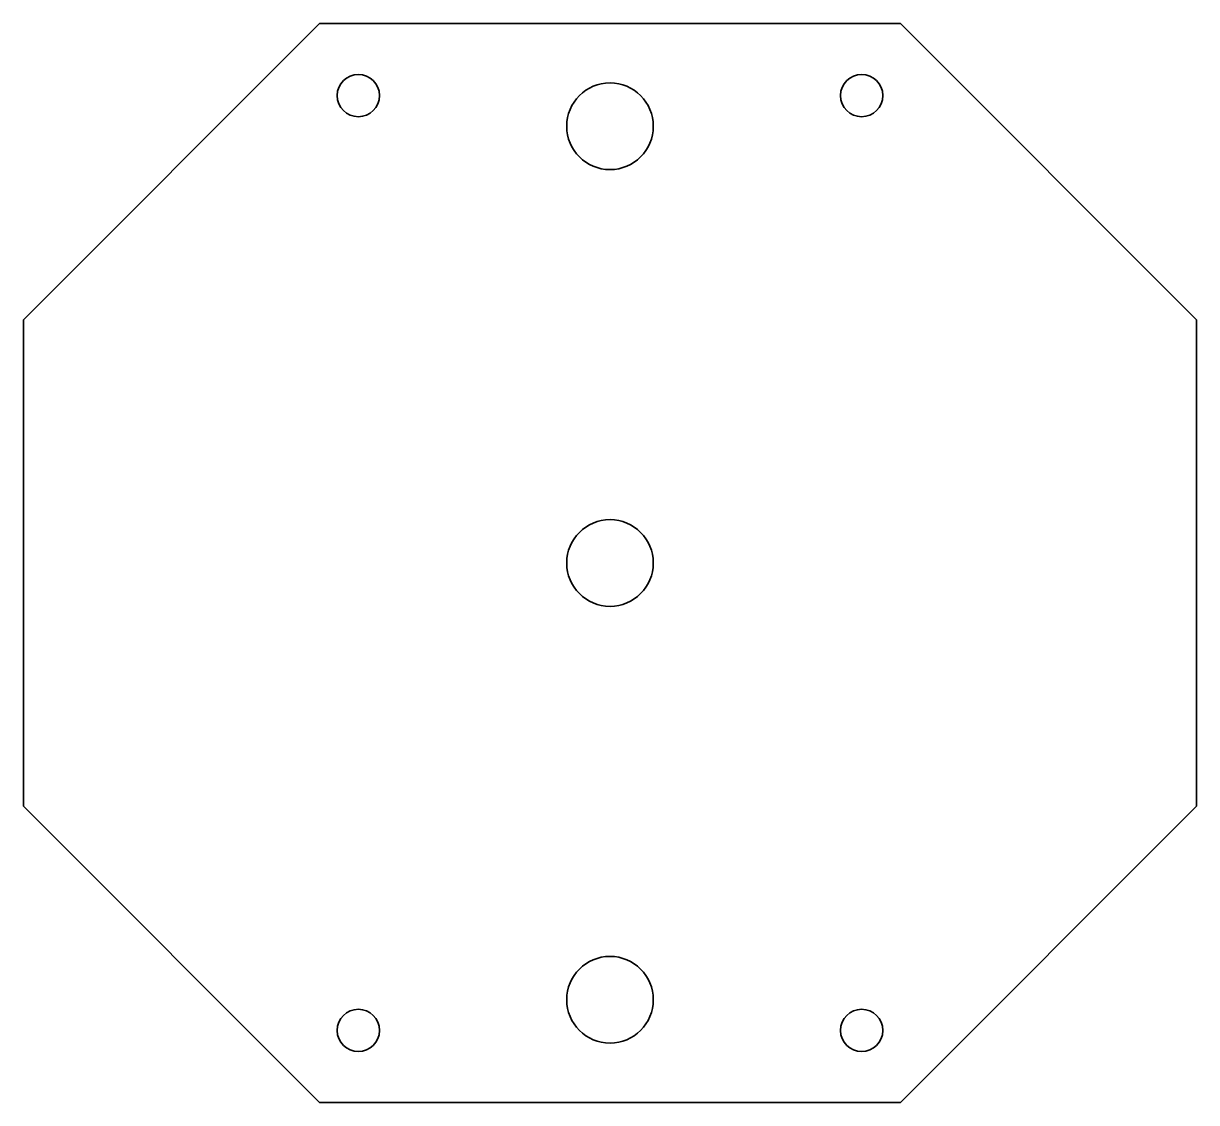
# Model space of a CAD drawing. Header units: millimetres. Extents: x -43 to 43, y -39.5 to 39.5.
import ezdxf

# ---------------------------------------------------------------- set-up
doc = ezdxf.new("R2010")
doc.units = ezdxf.units.MM
doc.layers.add('1', color=7, linetype='Continuous', true_color=0xffffff)

msp = doc.modelspace()

# ---------------------------------------------------------------- linework, layer by layer
at = {"layer": '1', "color": 123, "linetype": 'Continuous', "lineweight": 35}
for p, q in [((-21.287337, 39.53), (-42.988115, 17.80626)), ((-21.287337, 39.53), (-42.988115, 17.80626)), ((21.287337, 39.53), (-21.287337, 39.53)), ((21.287337, 39.53), (-21.287337, 39.53)), ((42.988115, 17.80626), (21.287337, 39.53)), ((42.988115, 17.80626), (21.287337, 39.53)), ((-42.988115, 17.80626), (-42.988115, -17.80626)), ((-42.988115, 17.80626), (-42.988115, -17.80626)), ((42.988115, -17.80626), (42.988115, 17.80626)), ((42.988115, -17.80626), (42.988115, 17.80626)), ((-42.988115, -17.80626), (-21.287337, -39.53)), ((-42.988115, -17.80626), (-21.287337, -39.53)), ((21.287337, -39.53), (42.988115, -17.80626)), ((21.287337, -39.53), (42.988115, -17.80626)), ((-21.287337, -39.53), (21.287337, -39.53)), ((-21.287337, -39.53), (21.287337, -39.53))]:
    msp.add_line(p, q, dxfattribs=at)
for centre, radius in [((-18.442536, 34.247282), 1.55), ((-18.442536, 34.247282), 1.55), ((18.442536, 34.247282), 1.55), ((18.442536, 34.247282), 1.55), ((0, 32), 3.175), ((0, 32), 3.175), ((0, 0), 3.175), ((0, 0), 3.175), ((0, -32), 3.175), ((0, -32), 3.175), ((-18.442536, -34.247282), 1.55), ((-18.442536, -34.247282), 1.55), ((18.442536, -34.247282), 1.55), ((18.442536, -34.247282), 1.55)]:
    msp.add_circle(centre, radius, dxfattribs=at)

doc.saveas('drawing.dxf')
